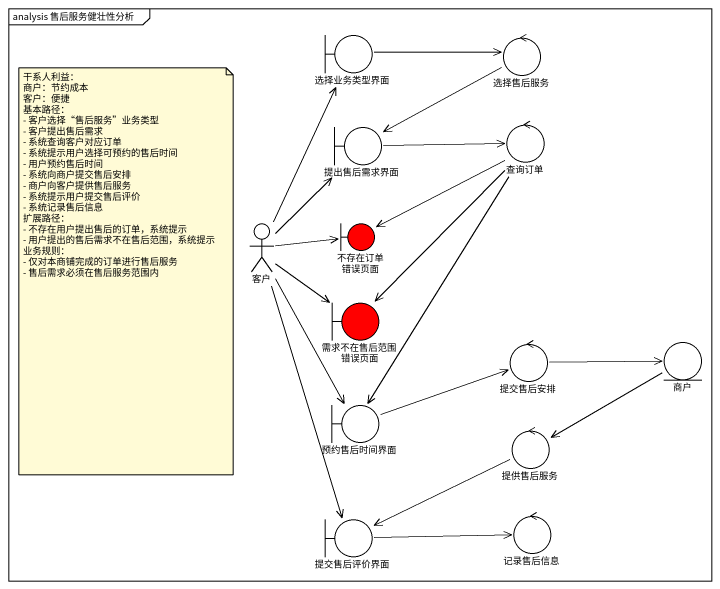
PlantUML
@startuml
mainframe analysis 售后服务健壮性分析
boundary 选择业务类型界面
control 选择售后服务
boundary 提出售后需求界面
control 查询订单
actor 客户
boundary "不存在订单 错误页面" as 不存在订单_错误页面 #FF0000
boundary "需求不在售后范围 错误页面" as 需求不在售后范围_错误页面 #FF0000
control 提交售后安排
entity 商户
boundary 预约售后时间界面
control 提供售后服务
boundary 提交售后评价界面
control 记录售后信息
选择业务类型界面 -right-> 选择售后服务
选择售后服务 -left-> 提出售后需求界面
提出售后需求界面 -right-> 查询订单
查询订单 --> 不存在订单_错误页面
查询订单 --> 需求不在售后范围_错误页面
查询订单 --> 预约售后时间界面
客户 -up-> 选择业务类型界面
客户 -up-> 提出售后需求界面
客户 -right-> 不存在订单_错误页面
客户 --> 需求不在售后范围_错误页面
客户 --> 预约售后时间界面
客户 --> 提交售后评价界面
提交售后安排 -right-> 商户
商户 -left-> 提供售后服务
预约售后时间界面 -right-> 提交售后安排
提供售后服务 -left-> 提交售后评价界面
提交售后评价界面 -right-> 记录售后信息
note as N1
  干系人利益：
  商户：节约成本
  客户：便捷
  基本路径：
  - 客户选择“售后服务”业务类型
  - 客户提出售后需求
  - 系统查询客户对应订单
  - 系统提示用户选择可预约的售后时间
  - 用户预约售后时间
  - 系统向商户提交售后安排
  - 商户向客户提供售后服务
  - 系统提示用户提交售后评价
  - 系统记录售后信息
  扩展路径：
  - 不存在用户提出售后的订单，系统提示
  - 用户提出的售后需求不在售后范围，系统提示
  业务规则：
  - 仅对本商铺完成的订单进行售后服务
  - 售后需求必须在售后服务范围内
end note
@enduml
